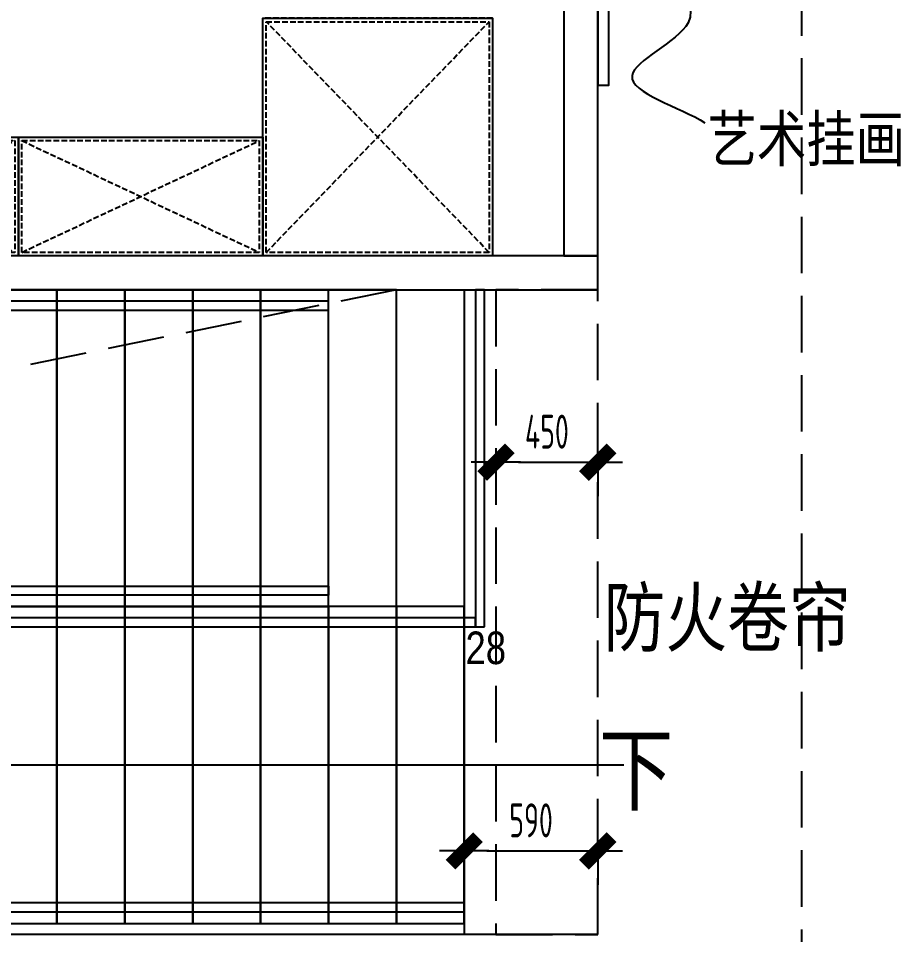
# Model space of a CAD drawing. Header units: millimetres. Extents: x 285006 to 3037698, y -2820855 to 192241.
# Drawn here: x 301546 to 305444, y 100380 to 104430 of the extents above; entities that cross this region are included whole.
import ezdxf
from ezdxf.enums import TextEntityAlignment as Align

# ---------------------------------------------------------------- set-up
doc = ezdxf.new("R2010")
doc.units = ezdxf.units.MM
doc.header["$PDMODE"] = 35
doc.header["$PDSIZE"] = -0.1
doc.linetypes.add('DASH', pattern=[0.35, 0.25, -0.1])
for name, color, linetype in [('AD-新建墙', 160, 'Continuous'), ('BS-STAIR-01', 30, 'Continuous'), ('FF-FURN', 51, 'Continuous'), ('FF-TEXT', 50, 'Continuous'), ('FF1-固定家具(落地、到顶)', 30, 'Continuous')]:
    doc.layers.add(name, color=color, linetype=linetype)
doc.styles.add('ar', font='arial.ttf')
doc.styles.add('CCD_DIM', font='archs.shx', dxfattribs={"width": 0.7})
doc.styles.add('T9-L46$0$CCDI-TOG-01', font='arial.ttf')
doc.dimstyles.new('DIM_100', dxfattribs={"dimscale": 100, "dimtxt": 1.5, "dimasz": 1, "dimexe": 1.5, "dimexo": 1.5, "dimgap": 0.6, "dimtad": 1, "dimdec": 0, "dimrnd": 5, "dimzin": 12, "dimdsep": 46, "dimtxsty": 'CCD_DIM', "dimblk": 'CCD_Dimension_Tick', "dimcen": 0.125, "dimclrd": 44, "dimclre": 44, "dimclrt": 50, "dimadec": 0, "dimazin": 0, "dimtfac": 1, "dimtdec": 0, "dimtix": 1, "dimtmove": 2, "dimatfit": 3, "dimldrblk": 'CCD_Leader_Dot', "dimfxl": 5, "dimtvp": 1, "dimtolj": 1, "dimtzin": 0, "dimarcsym": 0})
doc.dimstyles.new('HBA_100', dxfattribs={"dimscale": 100, "dimtxt": 2.5, "dimasz": 1, "dimexe": 2, "dimexo": 2.5, "dimgap": 0.6, "dimtad": 1, "dimdec": 0, "dimzin": 0, "dimdsep": 46, "dimtxsty": 'ar', "dimblk": 'CCD_Dimension_Tick', "dimcen": 0.125, "dimclrd": 44, "dimclre": 44, "dimclrt": 50, "dimadec": 0, "dimazin": 0, "dimtfac": 1, "dimtdec": 0, "dimtix": 1, "dimtmove": 2, "dimatfit": 2, "dimldrblk": 'CCD_Leader_Dot', "dimfxl": 1, "dimtvp": 1, "dimtolj": 1, "dimtzin": 0, "dimarcsym": 0})

# ---------------------------------------------------------------- blocks, each defined once
blk = doc.blocks.new('CCD_Leader_Arrow')
at = {"color": 0, "linetype": 'ByBlock'}
blk.add_line((0, 0), (-1, 0), dxfattribs=at)
for points in [[(-0.859, 0.668), (-0.597, 0.852), (-0.24, 0), (0, 0)], [(-0.859, -0.668), (-0.597, -0.852), (-0.24, 0), (0, 0)]]:
    blk.add_solid(points, dxfattribs=at)
blk = doc.blocks.new('*U111')
at = {"layer": 'FF1-固定家具(落地、到顶)', "color": 55, "linetype": 'DASH', "ltscale": 100}
for p, q in [((1050.5, 0), (1050.5, 1015.4)), ((15.4, 1000), (1035.1, 15.4)), ((15.4, 15.4), (1035.1, 1000))]:
    blk.add_line(p, q, dxfattribs=at)
at = {"layer": 'FF1-固定家具(落地、到顶)'}
blk.add_lwpolyline([(0, 1015.4), (1050.5, 1015.4), (1050.5, 0), (0, 0)], close=True, dxfattribs=at)
at = {"layer": 'FF1-固定家具(落地、到顶)', "color": 55, "linetype": 'DASH', "ltscale": 100}
blk.add_lwpolyline([(15.4, 1000), (1035.1, 1000), (1035.1, 15.4), (15.4, 15.4)], close=True, dxfattribs=at)
blk = doc.blocks.new('*U119')
at = {"layer": 'FF1-固定家具(落地、到顶)', "color": 55, "linetype": 'DASH', "ltscale": 100}
for p, q in [((15.4, 509.6), (1064.6, 15.4)), ((15.4, 15.4), (1064.6, 509.6)), ((1080, 0), (1080, 525))]:
    blk.add_line(p, q, dxfattribs=at)
at = {"layer": 'FF1-固定家具(落地、到顶)'}
blk.add_lwpolyline([(0, 525), (1080, 525), (1080, 0), (0, 0)], close=True, dxfattribs=at)
at = {"layer": 'FF1-固定家具(落地、到顶)', "color": 55, "linetype": 'DASH', "ltscale": 100}
blk.add_lwpolyline([(15.4, 509.6), (1064.6, 509.6), (1064.6, 15.4), (15.4, 15.4)], close=True, dxfattribs=at)
blk = doc.blocks.new('BCXNNXNGXFNXGF')
at = {"layer": 'BS-STAIR-01', "ltscale": 1000}
blk.add_line((413854.1, 24780.1), (416936.3, 24780.1), dxfattribs=at)
for points in [[(413854.1, 24780.1), (414045.6, 25001.4), (414099.3, 24941.8), (413854.1, 24780.1)], [(413854.1, 24780.1), (414045.6, 24558.7), (414099.3, 24618.3), (413854.1, 24780.1)]]:
    blk.add_lwpolyline(points, dxfattribs=at)
blk = doc.blocks.new('ZDFBXDFBXDB')
at = {"layer": 'BS-STAIR-01', "ltscale": 1000}
for p, q in [((198813.9, 100520.1), (193803.7, 100520.1)), ((198813.9, 100480.1), (193803.7, 100480.1))]:
    blk.add_line(p, q, dxfattribs=at)
for points in [[(198903.7, 101740.2), (198903.7, 103230.1), (198863.9, 103230.1), (198863.9, 101740.2)], [(198213.9, 103180.1), (193803.7, 103180.1), (193803.7, 103140.2), (198213.9, 103140.2)], [(198213.9, 101880.1), (194873.9, 101880.1), (194873.9, 101919.9), (198213.9, 101919.9)], [(198863.9, 101780.1), (194873.9, 101780.1), (194873.9, 101740.2), (198863.9, 101740.2)]]:
    blk.add_lwpolyline(points, close=True, dxfattribs=at)
at = {"layer": 'FF-FURN'}
for points in [[(197013.9, 101830.1), (197013.9, 103230.1), (196713.9, 103230.1), (196713.9, 101830.1)], [(197313.9, 101830.1), (197313.9, 103230.1), (197013.9, 103230.1), (197013.9, 101830.1)], [(197613.9, 101830.1), (197613.9, 103230.1), (197313.9, 103230.1), (197313.9, 101830.1)], [(197913.9, 101830.1), (197913.9, 103230.1), (197613.9, 103230.1), (197613.9, 101830.1)], [(198213.9, 101830.1), (198213.9, 103230.1), (197913.9, 103230.1), (197913.9, 101830.1)], [(197013.9, 100430.1), (197013.9, 101830.1), (196713.9, 101830.1), (196713.9, 100430.1)], [(197313.9, 100430.1), (197313.9, 101830.1), (197013.9, 101830.1), (197013.9, 100430.1)], [(197613.9, 100430.1), (197613.9, 101830.1), (197313.9, 101830.1), (197313.9, 100430.1)], [(197913.9, 100430.1), (197913.9, 101830.1), (197613.9, 101830.1), (197613.9, 100430.1)], [(198213.9, 100430.1), (198213.9, 101830.1), (197913.9, 101830.1), (197913.9, 100430.1)], [(198513.9, 100430.1), (198513.9, 101830.1), (198213.9, 101830.1), (198213.9, 100430.1)], [(198813.9, 100430.1), (198813.9, 101830.1), (198513.9, 101830.1), (198513.9, 100430.1)]]:
    blk.add_lwpolyline(points, close=True, dxfattribs=at)
blk.add_blockref('BCXNNXNGXFNXGF', (-217418, 76350), dxfattribs=at)
at = {"layer": 'FF-TEXT', "color": 2, "style": 'T9-L46$0$CCDI-TOG-01', "width": 0.8}
blk.add_text('28', height=144, dxfattribs=at).set_placement((198819.3, 101575.8, 0))
blk = doc.blocks.new('CCD_Dimension_Tick')
at = {"color": 0, "linetype": 'ByBlock'}
for p, q in [((-1.091, 0), (0, 0)), ((0, 0), (1.091, 0))]:
    blk.add_line(p, q, dxfattribs=at)
at = {"color": 0, "linetype": 'Continuous', "const_width": 0.608}
blk.add_lwpolyline([(-0.61, -0.61), (0.61, 0.61)], dxfattribs=at)
blk = doc.blocks.new('*D146')
at = {"layer": 'Defpoints', "color": 0, "transparency": 16777216}
for p in [(303655.8, 102572.1), (304105.8, 102572.1), (304105.8, 102468.2)]:
    blk.add_point(p, dxfattribs=at)
at = {"layer": 'FF-FURN', "color": 44, "lineweight": -2, "transparency": 16777216}
for p, q in [((303655.8, 102468.2), (303655.8, 102318.2)), ((303755.8, 102468.2), (304005.8, 102468.2)), ((304105.8, 102468.2), (304105.8, 102318.2))]:
    blk.add_line(p, q, dxfattribs=at)
at = {"layer": 'FF-FURN', "color": 44, "lineweight": -2, "transparency": 16777216, "xscale": 100, "yscale": 100, "zscale": 100, "rotation": 180}
blk.add_blockref('CCD_Dimension_Tick', (303655.8, 102468.2), dxfattribs=at)
at = {"layer": 'FF-FURN', "color": 44, "lineweight": -2, "transparency": 16777216, "xscale": 100, "yscale": 100, "zscale": 100}
blk.add_blockref('CCD_Dimension_Tick', (304105.8, 102468.2), dxfattribs=at)
at = {"layer": 'FF-FURN', "color": 50, "transparency": 16777216, "insert": (303880.8, 102603.2), "char_height": 150, "attachment_point": 5, "style": 'CCD_DIM'}
blk.add_mtext('\\A1;450', dxfattribs=at)
blk = doc.blocks.new('CCD_Leader_Dot')
at = {"color": 0, "linetype": 'ByBlock'}
blk.add_line((-5, 0), (-10, 0), dxfattribs=at)
at = {"color": 0, "linetype": 'ByBlock', "const_width": 5}
blk.add_lwpolyline([(-2.5, 0, 1), (2.5, 0, 1)], format="xyb", close=True, dxfattribs=at)
blk = doc.blocks.new('*D147')
at = {"layer": 'Defpoints', "color": 0, "transparency": 16777216}
for p in [(303515.9, 100785), (304105.8, 100785), (304105.8, 100750.3)]:
    blk.add_point(p, dxfattribs=at)
at = {"layer": 'FF-FURN', "color": 44, "lineweight": -2, "transparency": 16777216}
for p, q in [((303515.9, 100750.3), (303515.9, 100600.3)), ((303615.9, 100750.3), (304005.8, 100750.3)), ((304105.8, 100750.3), (304105.8, 100600.3))]:
    blk.add_line(p, q, dxfattribs=at)
at = {"layer": 'FF-FURN', "color": 44, "lineweight": -2, "transparency": 16777216, "xscale": 100, "yscale": 100, "zscale": 100, "rotation": 180}
blk.add_blockref('CCD_Dimension_Tick', (303515.9, 100750.3), dxfattribs=at)
at = {"layer": 'FF-FURN', "color": 44, "lineweight": -2, "transparency": 16777216, "xscale": 100, "yscale": 100, "zscale": 100}
blk.add_blockref('CCD_Dimension_Tick', (304105.8, 100750.3), dxfattribs=at)
at = {"layer": 'FF-FURN', "color": 50, "transparency": 16777216, "insert": (303810.8, 100885.3), "char_height": 150, "attachment_point": 5, "style": 'CCD_DIM'}
blk.add_mtext('\\A1;590', dxfattribs=at)

msp = doc.modelspace()

# ---------------------------------------------------------------- linework, layer by layer
at = {"color": 2}
msp.add_lwpolyline([(304105.8, 104134.4), (304155, 104134.4), (304155, 105423.8), (304105.8, 105423.8)], close=True, dxfattribs=at)
at = {"layer": 'AD-新建墙'}
for p, q in [((304105.8, 103380.1), (298305.8, 103380.1)), ((304105.8, 103230.1), (304105.8, 103380.1)), ((298105.8, 103230.1), (304105.8, 103230.1)), ((304105.8, 100380.1), (296955.8, 100380.1))]:
    msp.add_line(p, q, dxfattribs=at)
msp.add_lwpolyline([(303955.8, 107503.4), (303955.8, 103380.1), (304105.8, 103380.1), (304105.8, 107503.4)], close=True, dxfattribs=at)
at = {"layer": 'FF-FURN', "color": 8, "linetype": 'DASH', "ltscale": 1000}
msp.add_line((305005.8, 108803.4), (305005.8, 91603.7), dxfattribs=at)
at = {"layer": 'FF-FURN'}
msp.add_line((303515.9, 103230.1), (303515.9, 100380.1), dxfattribs=at)
msp.add_lwpolyline([(303215.9, 103230.1), (298255.5, 103230.1), (298255.5, 100430.1), (303215.9, 100430.1)], close=True, dxfattribs=at)
at = {"layer": 'FF-FURN', "color": 8, "linetype": 'DASH', "ltscale": 1000}
msp.add_lwpolyline([(303215.9, 103230.1), (300651.9, 102707.3), (298255.5, 100430.1)], dxfattribs=at)
msp.add_lwpolyline([(303655.8, 100380.1), (304105.8, 100380.1), (304105.8, 103230.1), (303655.8, 103230.1)], close=True, dxfattribs=at)

# ---------------------------------------------------------------- block references
at = {"rotation": 90.00000000000001}
msp.add_blockref('*U111', (303641.2, 103380.1), dxfattribs=at)
for p in [(300465.8, 103380.1), (301545.8, 103380.1)]:
    msp.add_blockref('*U119', p)
at = {"layer": 'FF-FURN'}
msp.add_blockref('ZDFBXDFBXDB', (104702.1, 0), dxfattribs=at)

# ---------------------------------------------------------------- texts
at = {"layer": 'FF-TEXT', "style": 'T9-L46$0$CCDI-TOG-01', "width": 0.8}
msp.add_text('艺术挂画', height=200, dxfattribs=at).set_placement((304590.2, 103797))
at = {"layer": 'FF-TEXT', "color": 2, "style": 'T9-L46$0$CCDI-TOG-01', "width": 0.8}
msp.add_text('防火卷帘', height=250, dxfattribs=at).set_placement((304676.7, 101658.2), align=Align.CENTER)
msp.add_text('下', height=300, dxfattribs=at).set_placement((304111.4, 100960.1))

# ---------------------------------------------------------------- dimensions: what is measured, and where the dimension line sits
at = {"layer": 'FF-FURN'}
for base, p1, p2, picture, middle in [((304105.8, 102468.2), (303655.8, 102572.1), (304105.8, 102572.1), '*D146', (303880.8, 102603.2)), ((304105.8, 100750.3), (303515.9, 100785), (304105.8, 100785), '*D147', (303810.8, 100885.3))]:
    dim = msp.add_linear_dim(base=base, p1=p1, p2=p2, dimstyle='DIM_100', override={"dimfxlon": 1}, dxfattribs=at)
    dim.commit()
    dim.dimension.update_dxf_attribs({"geometry": picture, "text_midpoint": middle})

# ---------------------------------------------------------------- leaders
at = {"layer": 'FF-TEXT', "color": 52, "path_type": 1}
msp.add_leader([(304189.3, 104831.8), (304504.4, 104410.7), (304257.3, 104175.8), (304578.8, 103968.7)], dimstyle='HBA_100', override={"dimscale": 1, "dimasz": 150, "dimtad": 0, "dimclrd": 0, "dimldrblk": 'CCD_Leader_Arrow'}, dxfattribs=at)

doc.saveas('drawing.dxf')
